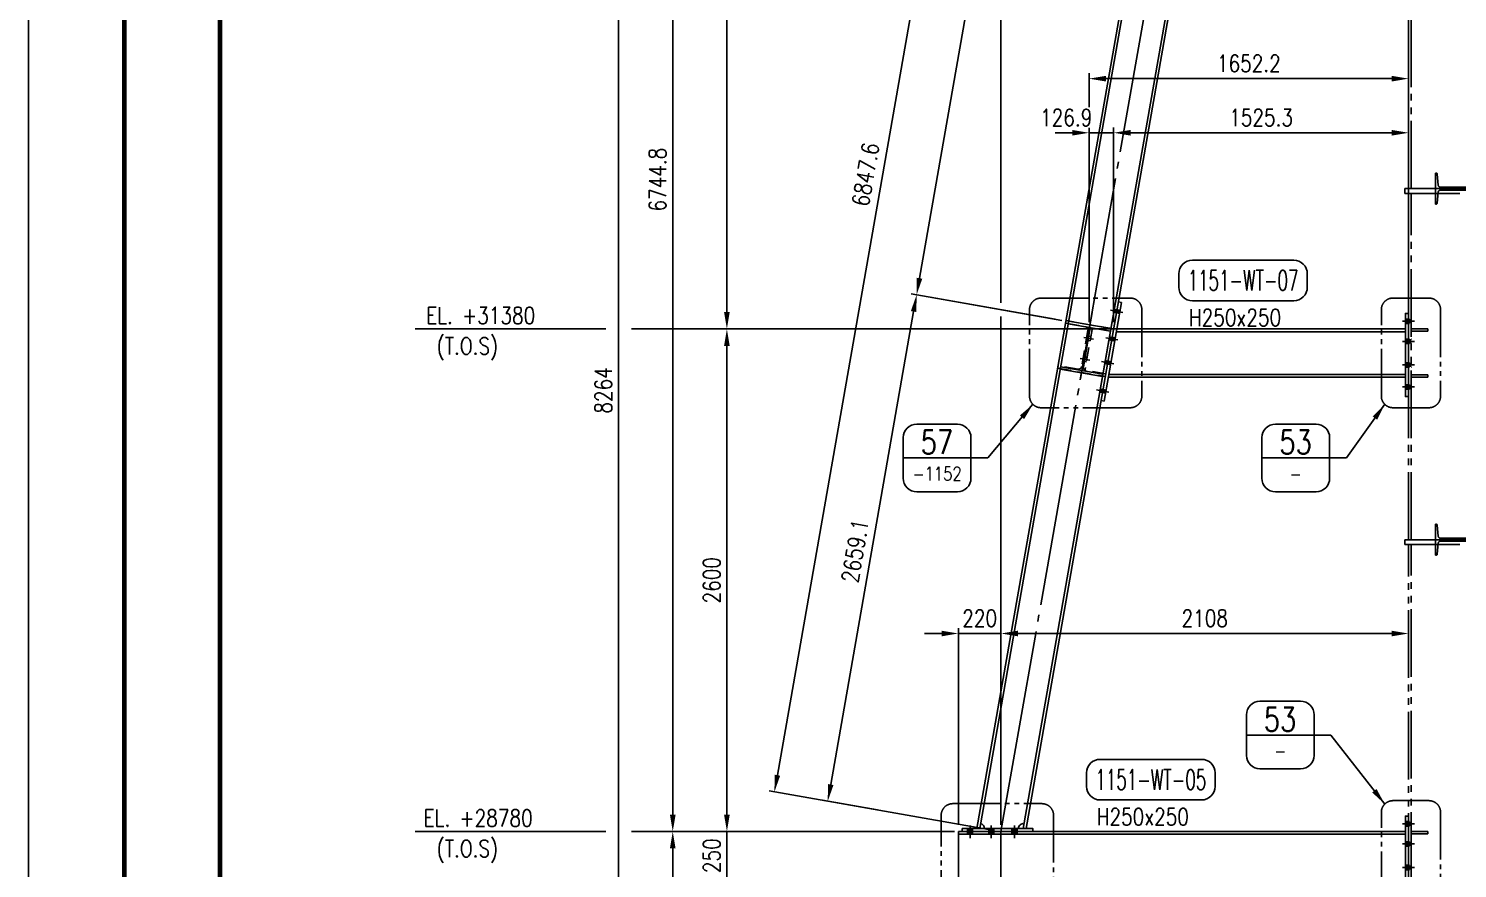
# Model space of a CAD drawing. Header units: millimetres. Extents: x 0 to 134087, y -49114 to 20834.
# Drawn here: x 31302 to 38692, y 10772 to 15117 of the extents above; entities that cross this region are included whole.
import ezdxf
from ezdxf.enums import TextEntityAlignment as Align

# ---------------------------------------------------------------- set-up
doc = ezdxf.new("R2010")
doc.units = ezdxf.units.MM
doc.header["$LTSCALE"] = 35
for name, pattern in [('JNK-CENTER', [34, 30, -1.5, 1, -1.5]), ('JNK-HIDDEN', [3, 2, -1]), ('JNK-PHANTOM', [15, 10, -1, 1, -1, 1, -1]), ('PH2', [15, 10, -1, 1, -1, 1, -1])]:
    doc.linetypes.add(name, pattern=pattern)
for name, color, linetype in [('CEN-R', 1, 'JNK-CENTER'), ('CON-G', 3, 'Continuous'), ('CON-W', 7, 'Continuous'), ('CON-Y', 2, 'Continuous'), ('det', 2, 'PH2'), ('Dim-W', 7, 'Continuous'), ('HID-Y', 2, 'JNK-HIDDEN'), ('PHA-M', 6, 'JNK-PHANTOM'), ('STL-OBJT', 7, 'Continuous')]:
    doc.layers.add(name, color=color, linetype=linetype)
doc.styles.add('SIMPLEX', font='simplex.shx', dxfattribs={"width": 0.8})
doc.dimstyles.new('DIM35', dxfattribs={"dimscale": 35, "dimtxt": 2.5, "dimasz": 2.5, "dimexe": 0.8, "dimexo": 1, "dimgap": 1, "dimtad": 1, "dimdec": 1, "dimdsep": 46, "dimtxsty": 'SIMPLEX', "dimcen": 0, "dimclrd": 7, "dimclre": 7, "dimclrt": 2, "dimadec": 1, "dimazin": 2, "dimtfac": 1, "dimtdec": 1, "dimtix": 1, "dimtmove": 2, "dimatfit": 2, "dimfxl": 1, "dimtfill": 1, "dimarcsym": 1})

# ---------------------------------------------------------------- blocks, each defined once
blk = doc.blocks.new('*D374')
at = {"layer": 'DEFPOINTS', "color": 0, "transparency": 16777216}
for p in [(34633.5, 10963.1), (36125.9, 10963.1), (35380.9, 9113.1)]:
    blk.add_point(p, dxfattribs=at)
at = {"layer": 'Dim-W', "color": 7, "linetype": 'ByBlock', "lineweight": -2, "transparency": 16777216}
for p, q in [((36090.9, 10963.1), (34605.5, 10963.1)), ((34633.5, 9200.6), (34633.5, 10875.6)), ((35345.9, 9113.1), (34605.5, 9113.1))]:
    blk.add_line(p, q, dxfattribs=at)
at = {"layer": 'Dim-W', "color": 7, "transparency": 16777216}
for points in [[(34618.9, 10875.6), (34648.1, 10875.6), (34633.5, 10963.1)], [(34618.9, 9200.6), (34648.1, 9200.6), (34633.5, 9113.1)]]:
    blk.add_solid(points, dxfattribs=at)
at = {"layer": 'Dim-W', "color": 2, "transparency": 16777216, "insert": (34554.8, 10038.1), "char_height": 87.5, "attachment_point": 5, "rotation": 90, "style": 'SIMPLEX', "bg_fill": 3, "box_fill_scale": 1.1, "bg_fill_color": 256, "bg_fill_true_color": 13158600, "bg_fill_transparency": 0}
blk.add_mtext('1850', dxfattribs=at)
blk = doc.blocks.new('*D375')
at = {"layer": 'DEFPOINTS', "color": 0, "transparency": 16777216}
for p in [(34913.5, 13563.1), (36950.1, 13563.1), (36125.9, 10963.1)]:
    blk.add_point(p, dxfattribs=at)
at = {"layer": 'Dim-W', "color": 7, "linetype": 'ByBlock', "lineweight": -2, "transparency": 16777216}
for p, q in [((36915.1, 13563.1), (34885.5, 13563.1)), ((34913.5, 11050.6), (34913.5, 13475.6)), ((36090.9, 10963.1), (34885.5, 10963.1))]:
    blk.add_line(p, q, dxfattribs=at)
at = {"layer": 'Dim-W', "color": 7, "transparency": 16777216}
for points in [[(34898.9, 13475.6), (34928.1, 13475.6), (34913.5, 13563.1)], [(34898.9, 11050.6), (34928.1, 11050.6), (34913.5, 10963.1)]]:
    blk.add_solid(points, dxfattribs=at)
at = {"layer": 'Dim-W', "color": 2, "transparency": 16777216, "insert": (34834.8, 12263.1), "char_height": 87.5, "attachment_point": 5, "rotation": 90, "style": 'SIMPLEX', "bg_fill": 3, "box_fill_scale": 1.1, "bg_fill_color": 256, "bg_fill_true_color": 13158600, "bg_fill_transparency": 0}
blk.add_mtext('2600', dxfattribs=at)
blk = doc.blocks.new('*D505')
at = {"layer": 'DEFPOINTS', "color": 0, "transparency": 16777216}
for p in [(34913.5, 17377.1), (37540.5, 17377.1), (36950.1, 13563.1)]:
    blk.add_point(p, dxfattribs=at)
at = {"layer": 'Dim-W', "color": 7, "linetype": 'ByBlock', "lineweight": -2, "transparency": 16777216}
for p, q in [((36187.5, 17377.1), (34885.5, 17377.1)), ((37505.5, 17377.1), (36578.4, 17377.1)), ((34913.5, 13650.6), (34913.5, 17289.6)), ((36915.1, 13563.1), (34885.5, 13563.1))]:
    blk.add_line(p, q, dxfattribs=at)
at = {"layer": 'Dim-W', "color": 7, "transparency": 16777216}
for points in [[(34898.9, 17289.6), (34928.1, 17289.6), (34913.5, 17377.1)], [(34898.9, 13650.6), (34928.1, 13650.6), (34913.5, 13563.1)]]:
    blk.add_solid(points, dxfattribs=at)
at = {"layer": 'Dim-W', "color": 2, "transparency": 16777216, "insert": (34834.8, 15470.1), "char_height": 87.5, "attachment_point": 5, "rotation": 90, "style": 'SIMPLEX', "bg_fill": 3, "box_fill_scale": 1.1, "bg_fill_color": 256, "bg_fill_true_color": 13158600, "bg_fill_transparency": 0}
blk.add_mtext('3814', dxfattribs=at)
blk = doc.blocks.new('det-tag')
at = {"layer": 'CON-Y'}
blk.add_line((5, 0), (-5, 0), dxfattribs=at)
blk.add_lwpolyline([(-3, -5), (3, -5, 0.414214), (5, -3), (5, 3, 0.414214), (3, 5), (-3, 5, 0.414214), (-5, 3), (-5, -3, 0.414214)], format="xyb", close=True, dxfattribs=at)
at = {"layer": 'CON-G', "style": 'SIMPLEX', "width": 0.8}
blk.add_attdef('TAG', text='', height=3.5, dxfattribs=at).set_placement((0.02, 0.58), align=Align.CENTER)
at = {"layer": 'CON-Y', "style": 'SIMPLEX', "width": 0.8}
blk.add_attdef('-8888', text='', height=2, dxfattribs=at).set_placement((0, -3.34), align=Align.CENTER)
blk = doc.blocks.new('*D506')
at = {"color": 7, "linetype": 'ByBlock', "lineweight": -2, "transparency": 16777216}
for p, q in [((36330.9, 17975.2), (36330.9, 19182.3)), ((36418.4, 19154.3), (37425.8, 19154.3)), ((37513.3, 19189.3), (37513.3, 19182.3)), ((36330.9, 17650.9), (36330.9, 17768.8)), ((36330.9, 16264.2), (36330.9, 17497.7)), ((36330.9, 13697.8), (36330.9, 16194.2)), ((36330.9, 11722), (36330.9, 13627.8)), ((36330.9, 11641), (36330.9, 11652)), ((36330.9, 10998.1), (36330.9, 11571))]:
    blk.add_line(p, q, dxfattribs=at)
at = {"color": 7, "transparency": 16777216}
for points in [[(36418.4, 19168.9), (36418.4, 19139.7), (36330.9, 19154.3)], [(37425.8, 19168.9), (37425.8, 19139.7), (37513.3, 19154.3)]]:
    blk.add_solid(points, dxfattribs=at)
at = {"layer": 'DEFPOINTS', "color": 0, "transparency": 16777216}
for p in [(37513.3, 19154.3), (37513.3, 19154.3), (36330.9, 10963.1)]:
    blk.add_point(p, dxfattribs=at)
at = {"color": 2, "transparency": 16777216, "insert": (36922.1, 19233.1), "char_height": 87.5, "attachment_point": 5, "style": 'SIMPLEX', "bg_fill": 3, "box_fill_scale": 1.1, "bg_fill_color": 256, "bg_fill_true_color": 13158600, "bg_fill_transparency": 0}
blk.add_mtext('1182.4', dxfattribs=at)
blk = doc.blocks.new('*D507')
at = {"color": 7, "linetype": 'ByBlock', "lineweight": -2, "transparency": 16777216}
for p, q in [((36187.5, 17707.9), (34605.5, 17707.9)), ((37478.3, 17707.9), (36578.4, 17707.9)), ((34633.5, 11050.6), (34633.5, 17620.4)), ((36055.9, 10963.1), (34605.5, 10963.1))]:
    blk.add_line(p, q, dxfattribs=at)
at = {"color": 7, "transparency": 16777216}
for points in [[(34618.9, 17620.4), (34648.1, 17620.4), (34633.5, 17707.9)], [(34618.9, 11050.6), (34648.1, 11050.6), (34633.5, 10963.1)]]:
    blk.add_solid(points, dxfattribs=at)
at = {"layer": 'DEFPOINTS', "color": 0, "transparency": 16777216}
for p in [(34633.5, 17707.9), (37513.3, 17707.9), (36090.9, 10963.1)]:
    blk.add_point(p, dxfattribs=at)
at = {"color": 2, "transparency": 16777216, "insert": (34554.8, 14335.5), "char_height": 87.5, "attachment_point": 5, "rotation": 90, "style": 'SIMPLEX', "bg_fill": 3, "box_fill_scale": 1.1, "bg_fill_color": 256, "bg_fill_true_color": 13158600, "bg_fill_transparency": 0}
blk.add_mtext('6744.8', dxfattribs=at)
blk = doc.blocks.new('*D508')
at = {"color": 7, "linetype": 'ByBlock', "lineweight": -2, "transparency": 16777216}
for p, q in [((34574.2, 17377.1), (34325.5, 17377.1)), ((36187.5, 17377.1), (34692.8, 17377.1)), ((37435.5, 17377.1), (36578.4, 17377.1)), ((34353.5, 9200.6), (34353.5, 17289.6)), ((35295.9, 9113.1), (34325.5, 9113.1))]:
    blk.add_line(p, q, dxfattribs=at)
at = {"color": 7, "transparency": 16777216}
for points in [[(34338.9, 17289.6), (34368.1, 17289.6), (34353.5, 17377.1)], [(34338.9, 9200.6), (34368.1, 9200.6), (34353.5, 9113.1)]]:
    blk.add_solid(points, dxfattribs=at)
at = {"layer": 'DEFPOINTS', "color": 0, "transparency": 16777216}
for p in [(34353.5, 17377.1), (37470.5, 17377.1), (35330.9, 9113.1)]:
    blk.add_point(p, dxfattribs=at)
at = {"color": 2, "transparency": 16777216, "insert": (34274.8, 13245.1), "char_height": 87.5, "attachment_point": 5, "rotation": 90, "style": 'SIMPLEX', "bg_fill": 3, "box_fill_scale": 1.1, "bg_fill_color": 256, "bg_fill_true_color": 13158600, "bg_fill_transparency": 0}
blk.add_mtext('8264', dxfattribs=at)
blk = doc.blocks.new('*D383')
at = {"color": 7, "linetype": 'ByBlock', "lineweight": -2, "transparency": 16777216}
for p, q in [((36330.9, 11033.1), (36330.9, 12015.7)), ((36418.4, 11987.7), (38351.4, 11987.7)), ((38438.9, 12022.7), (38438.9, 12015.7))]:
    blk.add_line(p, q, dxfattribs=at)
at = {"color": 7, "transparency": 16777216}
for points in [[(36418.4, 12002.2), (36418.4, 11973.1), (36330.9, 11987.7)], [(38351.4, 12002.2), (38351.4, 11973.1), (38438.9, 11987.7)]]:
    blk.add_solid(points, dxfattribs=at)
at = {"layer": 'DEFPOINTS', "color": 0, "transparency": 16777216}
for p in [(38438.9, 11987.7), (38438.9, 11987.7), (36330.9, 10998.1)]:
    blk.add_point(p, dxfattribs=at)
at = {"color": 2, "transparency": 16777216, "insert": (37384.9, 12066.4), "char_height": 87.5, "attachment_point": 5, "style": 'SIMPLEX', "bg_fill": 3, "box_fill_scale": 1.1, "bg_fill_color": 256, "bg_fill_true_color": 13158600, "bg_fill_transparency": 0}
blk.add_mtext('2108', dxfattribs=at)
blk = doc.blocks.new('*D384')
at = {"color": 7, "linetype": 'ByBlock', "lineweight": -2, "transparency": 16777216}
for p, q in [((36023.4, 11987.7), (35935.9, 11987.7)), ((36110.9, 10998.1), (36110.9, 12015.7)), ((36110.9, 11987.7), (36330.9, 11987.7)), ((36330.9, 12022.7), (36330.9, 12015.7)), ((36418.4, 11987.7), (36505.9, 11987.7))]:
    blk.add_line(p, q, dxfattribs=at)
at = {"color": 7, "transparency": 16777216}
for points in [[(36023.4, 12002.2), (36023.4, 11973.1), (36110.9, 11987.7)], [(36418.4, 12002.2), (36418.4, 11973.1), (36330.9, 11987.7)]]:
    blk.add_solid(points, dxfattribs=at)
at = {"layer": 'DEFPOINTS', "color": 0, "transparency": 16777216}
blk.add_point((36110.9, 10963.1), dxfattribs=at)
at = {"color": 2, "transparency": 16777216, "insert": (36220.9, 12066.4), "char_height": 87.5, "attachment_point": 5, "style": 'SIMPLEX', "bg_fill": 3, "box_fill_scale": 1.1, "bg_fill_color": 256, "bg_fill_true_color": 13158600, "bg_fill_transparency": 0}
blk.add_mtext('220', dxfattribs=at)
at = {"layer": 'DEFPOINTS', "color": 0, "transparency": 16777216}
blk.add_point((36330.9, 11987.7), dxfattribs=at)
blk.add_point((36330.9, 11987.7), dxfattribs=at)
blk = doc.blocks.new('DUCT-TAG')
at = {"layer": 'CON-G'}
blk.add_lwpolyline([(-9.49, -1), (-9.49, 1, -0.414214), (-7.49, 3), (7.49, 3, -0.414214), (9.49, 1), (9.49, -1, -0.414214), (7.49, -3), (-7.49, -3, -0.414214)], format="xyb", close=True, dxfattribs=at)
at = {"layer": 'CON-G', "style": 'SIMPLEX', "width": 1.246304}
blk.add_attdef('NAME', text='', height=3, dxfattribs=at).set_placement((-8.19, -1.5), (8.19, -1.5), align=Align.FIT)
at = {"layer": 'CON-Y', "style": 'SIMPLEX'}
blk.add_attdef('ELEVATION', text='', height=2, dxfattribs=at).set_placement((0, -6.02), align=Align.CENTER)
blk = doc.blocks.new('*D402')
at = {"color": 7, "linetype": 'ByBlock', "lineweight": -2, "transparency": 16777216}
for p, q in [((34913.5, 11050.6), (34913.5, 11138.1)), ((36055.9, 10963.1), (34885.5, 10963.1)), ((34913.5, 10713.1), (34913.5, 10963.1)), ((36075.9, 10713.1), (34885.5, 10713.1)), ((34913.5, 10625.6), (34913.5, 10538.1))]:
    blk.add_line(p, q, dxfattribs=at)
at = {"color": 7, "transparency": 16777216}
for points in [[(34898.9, 11050.6), (34928.1, 11050.6), (34913.5, 10963.1)], [(34898.9, 10625.6), (34928.1, 10625.6), (34913.5, 10713.1)]]:
    blk.add_solid(points, dxfattribs=at)
at = {"layer": 'DEFPOINTS', "color": 0, "transparency": 16777216}
for p in [(36090.9, 10963.1), (36110.9, 10713.1)]:
    blk.add_point(p, dxfattribs=at)
at = {"color": 2, "transparency": 16777216, "insert": (34834.8, 10838.1), "char_height": 87.5, "attachment_point": 5, "rotation": 90, "style": 'SIMPLEX', "bg_fill": 3, "box_fill_scale": 1.1, "bg_fill_color": 256, "bg_fill_true_color": 13158600, "bg_fill_transparency": 0}
blk.add_mtext('250', dxfattribs=at)
at = {"layer": 'DEFPOINTS', "color": 0, "transparency": 16777216}
blk.add_point((34913.5, 10963.1), dxfattribs=at)
blk = doc.blocks.new('*D412')
at = {"color": 7, "linetype": 'ByBlock', "lineweight": -2, "transparency": 16777216}
for p, q in [((37478.9, 17713.9), (36314.3, 17918.1)), ((36326.8, 17827.1), (35174.5, 11254.7)), ((36296.4, 10969.2), (35131.9, 11173.4))]:
    blk.add_line(p, q, dxfattribs=at)
at = {"color": 7, "transparency": 16777216}
for points in [[(36312.4, 17829.6), (36341.1, 17824.6), (36341.9, 17913.3)], [(35160.2, 11257.2), (35188.9, 11252.2), (35159.4, 11168.5)]]:
    blk.add_solid(points, dxfattribs=at)
at = {"layer": 'DEFPOINTS', "color": 0, "transparency": 16777216}
for p in [(37513.3, 17707.9), (35159.4, 11168.5), (36330.9, 10963.1)]:
    blk.add_point(p, dxfattribs=at)
at = {"color": 2, "transparency": 16777216, "insert": (35631, 14362.2), "char_height": 87.5, "attachment_point": 5, "rotation": 80.05635, "style": 'SIMPLEX', "bg_fill": 3, "box_fill_scale": 1.1, "bg_fill_color": 256, "bg_fill_true_color": 13158600, "bg_fill_transparency": 0}
blk.add_mtext('6847.6', dxfattribs=at)
blk = doc.blocks.new('*D413')
at = {"color": 7, "linetype": 'ByBlock', "lineweight": -2, "transparency": 16777216}
for p, q in [((36646.3, 13607.5), (35866.8, 13744.2)), ((35879.3, 13653.2), (35450.3, 11206.4)), ((35692.1, 11075.1), (35407.6, 11125))]:
    blk.add_line(p, q, dxfattribs=at)
at = {"color": 7, "transparency": 16777216}
for points in [[(35864.9, 13655.7), (35893.7, 13650.6), (35894.4, 13739.3)], [(35436, 11208.9), (35464.7, 11203.8), (35435.2, 11120.2)]]:
    blk.add_solid(points, dxfattribs=at)
at = {"layer": 'DEFPOINTS', "color": 0, "transparency": 16777216}
for p in [(36680.7, 13601.5), (35435.2, 11120.2), (35726.6, 11069.1)]:
    blk.add_point(p, dxfattribs=at)
at = {"color": 2, "transparency": 16777216, "insert": (35576.1, 12414.7), "char_height": 87.5, "attachment_point": 5, "rotation": 80.05635, "style": 'SIMPLEX', "bg_fill": 3, "box_fill_scale": 1.1, "bg_fill_color": 256, "bg_fill_true_color": 13158600, "bg_fill_transparency": 0}
blk.add_mtext('2659.1', dxfattribs=at)
blk = doc.blocks.new('*D510')
at = {"color": 7, "linetype": 'ByBlock', "lineweight": -2, "transparency": 16777216}
for p, q in [((37478.9, 17713.9), (36590.1, 17869.8)), ((36602.6, 17778.7), (35909.5, 13825.5)), ((36611.8, 13613.6), (35866.8, 13744.2))]:
    blk.add_line(p, q, dxfattribs=at)
at = {"color": 7, "transparency": 16777216}
for points in [[(36588.2, 17781.3), (36616.9, 17776.2), (36617.7, 17864.9)], [(35895.1, 13828), (35923.9, 13823), (35894.4, 13739.3)]]:
    blk.add_solid(points, dxfattribs=at)
at = {"layer": 'DEFPOINTS', "color": 0, "transparency": 16777216}
for p in [(37513.3, 17707.9), (35894.4, 13739.3), (36646.3, 13607.5)]:
    blk.add_point(p, dxfattribs=at)
at = {"color": 2, "transparency": 16777216, "insert": (36139.5, 15623.1), "char_height": 87.5, "attachment_point": 5, "rotation": 80.05635, "style": 'SIMPLEX', "bg_fill": 3, "box_fill_scale": 1.1, "bg_fill_color": 256, "bg_fill_true_color": 13158600, "bg_fill_transparency": 0}
blk.add_mtext('4188.5', dxfattribs=at)
blk = doc.blocks.new('A$C21C61154')
at = {"layer": 'CEN-R'}
for p, q in [((19, -70), (-31, -70)), ((19, -180), (-31, -180))]:
    blk.add_line(p, q, dxfattribs=at)
at = {"layer": 'HID-Y'}
for p, q in [((-16, -12), (-16, -238)), ((4, -58.5), (-16, -58.5)), ((-4, -12), (-4, -238)), ((4, -81.5), (-16, -81.5)), ((4, -168.5), (-16, -168.5)), ((4, -191.5), (-16, -191.5))]:
    blk.add_line(p, q, dxfattribs=at)
blk = doc.blocks.new('A$C26C762BA')
at = {"layer": 'CEN-R'}
for p, q in [((-53, 140), (162, 140)), ((-53, -224), (162, -224)), ((-53, -651), (162, -651)), ((-53, -1050), (162, -1050))]:
    blk.add_line(p, q, dxfattribs=at)
at = {"layer": 'CON-G'}
blk.add_line((0, 0), (-815, 0), dxfattribs=at)
blk.add_lwpolyline([(56, 280), (0, 280), (0, -1225), (56, -1225)], close=True, dxfattribs=at)
at = {"layer": 'Dim-W', "const_width": 80.5}
for points in [[(0, 140), (108, 140)], [(0, -224), (108, -224)], [(0, -651), (108, -651)], [(0, -1050), (108, -1050)]]:
    blk.add_lwpolyline(points, dxfattribs=at)
at = {"layer": 'HID-Y'}
for p, q in [((0, 180), (108, 180)), ((0, 100), (108, 100)), ((0, -184), (108, -184)), ((0, -264), (108, -264)), ((0, -611), (108, -611)), ((0, -691), (108, -691)), ((0, -1010), (108, -1010)), ((0, -1090), (108, -1090))]:
    blk.add_line(p, q, dxfattribs=at)
blk = doc.blocks.new('A$C06B76479')
at = {"layer": 'CEN-R'}
for p, q in [((-560, 111), (-560, -118)), ((-175, 111), (-175, -118)), ((245, 111), (245, -118))]:
    blk.add_line(p, q, dxfattribs=at)
at = {"layer": 'CON-G'}
for p, q in [((1406, 0), (-770, 0)), ((-385, 56), (-433, 64)), ((454, 56), (406, 64))]:
    blk.add_line(p, q, dxfattribs=at)
blk.add_lwpolyline([(-700, 56), (576, 56), (576, 0), (-700, 0)], close=True, dxfattribs=at)
for centre, start, end in [((-385, 56), 0, 80.0564), ((404, 56), 80.0564, 180)]:
    blk.add_arc(centre, 87.5, start, end, dxfattribs=at)
at = {"layer": 'CON-W', "const_width": 94.5}
for points in [[(-560, 56), (-560, -52)], [(-175, 56), (-175, -52)], [(245, 56), (245, -52)]]:
    blk.add_lwpolyline(points, dxfattribs=at)
at = {"layer": 'HID-Y', "ltscale": 2}
for p, q in [((-607, 56), (-607, -52)), ((-513, 56), (-513, -52)), ((-222, 56), (-222, -52)), ((-128, 56), (-128, -52)), ((198, 56), (198, -52)), ((292, 56), (292, -52))]:
    blk.add_line(p, q, dxfattribs=at)
blk = doc.blocks.new('A$C291C6072')
for q in [(-48, 8), (52, 0)]:
    blk.add_line((0, 0), q)
at = {"layer": 'CEN-R'}
for p, q in [((-55, 338), (165, 300)), ((-142, -160), (78, -198)), ((-218, -590), (2, -629)), ((-308, -1105), (-88, -1144))]:
    blk.add_line(p, q, dxfattribs=at)
at = {"layer": 'CON-G'}
for p, q in [((-172, -1307), (141, 481)), ((10, 340), (-123, -418)), ((86, 491), (141, 481)), ((-227, -1297), (-172, -1307))]:
    blk.add_line(p, q, dxfattribs=at)
at = {"layer": 'Dim-W', "const_width": 80.5}
for points in [[(111, 309), (8, 327)], [(24, -189), (-80, -170)], [(-52, -620), (-155, -601)], [(-142, -1134), (-245, -1116)]]:
    blk.add_lwpolyline(points, dxfattribs=at)
blk = doc.blocks.new('*D473')
at = {"color": 7, "linetype": 'ByBlock', "lineweight": -2, "transparency": 16777216}
for p, q in [((36786.7, 13598.1), (36786.7, 14886)), ((38351.4, 14858), (36874.2, 14858)), ((38438.9, 13633.1), (38438.9, 14886))]:
    blk.add_line(p, q, dxfattribs=at)
at = {"color": 7, "transparency": 16777216}
for points in [[(36874.2, 14872.6), (36874.2, 14843.4), (36786.7, 14858)], [(38351.4, 14872.6), (38351.4, 14843.4), (38438.9, 14858)]]:
    blk.add_solid(points, dxfattribs=at)
at = {"layer": 'DEFPOINTS', "color": 0, "transparency": 16777216}
for p in [(36786.7, 14858), (38438.9, 13598.1), (36786.7, 13563.1)]:
    blk.add_point(p, dxfattribs=at)
at = {"color": 2, "transparency": 16777216, "insert": (37612.8, 14936.7), "char_height": 87.5, "attachment_point": 5, "style": 'SIMPLEX', "bg_fill": 3, "box_fill_scale": 1.1, "bg_fill_color": 256, "bg_fill_true_color": 13158600, "bg_fill_transparency": 0}
blk.add_mtext('1652.2', dxfattribs=at)
blk = doc.blocks.new('*D474')
at = {"color": 7, "linetype": 'ByBlock', "lineweight": -2, "transparency": 16777216}
for p, q in [((36699.2, 14578), (36611.7, 14578)), ((36786.7, 13598.1), (36786.7, 14606)), ((36913.6, 13598.1), (36913.6, 14606)), ((37001.1, 14578), (37088.6, 14578))]:
    blk.add_line(p, q, dxfattribs=at)
at = {"color": 7, "transparency": 16777216}
blk.add_solid([(37001.1, 14592.6), (37001.1, 14563.4), (36913.6, 14578)], dxfattribs=at)
at = {"layer": 'DEFPOINTS', "color": 0, "transparency": 16777216}
for p in [(36913.6, 14578), (36786.7, 13563.1), (36913.6, 13563.1)]:
    blk.add_point(p, dxfattribs=at)
at = {"color": 2, "transparency": 16777216, "insert": (36668.2, 14656.7), "char_height": 87.5, "attachment_point": 5, "style": 'SIMPLEX', "bg_fill": 3, "box_fill_scale": 1.1, "bg_fill_color": 256, "bg_fill_true_color": 13158600, "bg_fill_transparency": 0}
blk.add_mtext('126.9', dxfattribs=at)
at = {"color": 7, "linetype": 'ByBlock', "lineweight": -2, "transparency": 16777216}
blk.add_line((36786.7, 14578), (36913.6, 14578), dxfattribs=at)
at = {"color": 7, "transparency": 16777216}
blk.add_solid([(36699.2, 14592.6), (36699.2, 14563.4), (36786.7, 14578)], dxfattribs=at)
blk = doc.blocks.new('*D475')
at = {"color": 7, "linetype": 'ByBlock', "lineweight": -2, "transparency": 16777216}
for p, q in [((36913.6, 13598.1), (36913.6, 14606)), ((37001.1, 14578), (38351.4, 14578)), ((38438.9, 14613), (38438.9, 14606))]:
    blk.add_line(p, q, dxfattribs=at)
at = {"color": 7, "transparency": 16777216}
for points in [[(37001.1, 14592.6), (37001.1, 14563.4), (36913.6, 14578)], [(38351.4, 14592.6), (38351.4, 14563.4), (38438.9, 14578)]]:
    blk.add_solid(points, dxfattribs=at)
at = {"layer": 'DEFPOINTS', "color": 0, "transparency": 16777216}
for p in [(38438.9, 14578), (38438.9, 14578), (36913.6, 13563.1)]:
    blk.add_point(p, dxfattribs=at)
at = {"color": 2, "transparency": 16777216, "insert": (37676.3, 14656.7), "char_height": 87.5, "attachment_point": 5, "style": 'SIMPLEX', "bg_fill": 3, "box_fill_scale": 1.1, "bg_fill_color": 256, "bg_fill_true_color": 13158600, "bg_fill_transparency": 0}
blk.add_mtext('1525.3', dxfattribs=at)
blk = doc.blocks.new('A$C7CD83CD9')
at = {"layer": 'PHA-M'}
for p, q in [((-1143, 5176), (-1143, 8244)), ((-1129, 5176), (-1129, 8244)), ((-1003, 5176), (-1003, 5256)), ((-1003, 5256), (-1000.7, 5256)), ((-994.7, 5250.5), (-989.8, 5194.5)), ((-1163, 5151), (-1163, 5176)), ((-1163, 5176), (-803, 5176)), ((-803, 5176), (-1003, 5176)), ((-803, 5176), (-1003, 5176)), ((-1003, 5176), (-1003, 5096)), ((-977.8, 5183.5), (-828.2, 5183.5)), ((-878, 5151), (-1163, 5151)), ((-1143, 3360), (-1143, 5151)), ((-1129, 3360), (-1129, 5151)), ((-994.7, 5101.5), (-989.8, 5157.5)), ((-977.8, 5168.5), (-828.2, 5168.5)), ((-1003, 5096), (-1000.7, 5096)), ((-1003, 3360), (-1003, 3440)), ((-1003, 3440), (-1000.7, 3440)), ((-994.7, 3434.5), (-989.8, 3378.5)), ((-1163, 3360), (-803, 3360)), ((-1163, 3335), (-1163, 3360)), ((-878, 3335), (-1163, 3335)), ((-1143, 20), (-1143, 3335)), ((-1129, 25), (-1129, 3335)), ((-803, 3360), (-1003, 3360)), ((-1003, 3360), (-1003, 3280)), ((-803, 3360), (-1003, 3360)), ((-994.7, 3285.5), (-989.8, 3341.5)), ((-977.8, 3367.5), (-828.2, 3367.5)), ((-977.8, 3352.5), (-828.2, 3352.5)), ((-1003, 3280), (-1000.7, 3280))]:
    blk.add_line(p, q, dxfattribs=at)
for centre, radius, start, end in [((-1000.7, 5250), 6, 5, 90), ((-977.8, 5195.5), 12, 185, 270), ((-1000.7, 5102), 6, 270, 355), ((-977.8, 5156.5), 12, 90, 175), ((-1000.7, 3434), 6, 5, 90), ((-977.8, 3379.5), 12, 185, 270), ((-977.8, 3340.5), 12, 90, 175), ((-1000.7, 3286), 6, 270, 355)]:
    blk.add_arc(centre, radius, start, end, dxfattribs=at)

msp = doc.modelspace()

# ---------------------------------------------------------------- linework, layer by layer
at = {"color": 7}
msp.add_line((31301.8841, 0), (31301.8841, 20819.8781), dxfattribs=at)
at = {"color": 7, "const_width": 24.7561}
for points in [[(31797.006, 20200.9756), (31797.006, 618.9025)], [(32292.128, 618.9025), (32292.128, 20213.3537)]]:
    msp.add_lwpolyline(points, dxfattribs=at)
at = {"layer": 'det', "ltscale": 0.7}
for points in [[(38298.2189, 13215.7428), (38298.2189, 13663.0311, -0.414213562), (38358.2189, 13723.0311), (38544.3164, 13723.0311, -0.414213562), (38604.3164, 13663.0311), (38604.3164, 13215.7428, -0.414213562), (38544.3164, 13155.7428), (38358.2189, 13155.7428, -0.414213562)], [(38298.2189, 10615.7428), (38298.2189, 11063.0311, -0.414213562), (38358.2189, 11123.0311), (38544.3164, 11123.0311, -0.414213562), (38604.3164, 11063.0311), (38604.3164, 10615.7428, -0.414213562), (38544.3164, 10555.7428), (38358.2189, 10555.7428, -0.414213562)]]:
    msp.add_lwpolyline(points, format="xyb", close=True, dxfattribs=at)
at = {"layer": 'Dim-W'}
for p, q in [((33300.4824, 13563.1473), (34286.6431, 13563.1473)), ((33300.4824, 10963.1473), (34286.6431, 10963.1473))]:
    msp.add_line(p, q, dxfattribs=at)
at = {"layer": 'PHA-M'}
for p, q in [((38538.903, 13551.1473), (38538.903, 13563.1473)), ((38452.903, 13325.1473), (38538.903, 13325.1473)), ((38452.903, 13313.1473), (38538.903, 13313.1473)), ((38538.903, 13313.1473), (38538.903, 13325.1473)), ((38452.903, 10963.1473), (38538.903, 10963.1473)), ((38452.903, 10951.1473), (38538.903, 10951.1473)), ((38538.903, 10951.1473), (38538.903, 10963.1473))]:
    msp.add_line(p, q, dxfattribs=at)
at = {"layer": 'STL-OBJT'}
for p, q in [((38030.7559, 12896.0258), (38118.2559, 12896.0258)), ((37950.2638, 11462.3397), (38037.7638, 11462.3397))]:
    msp.add_line(p, q, dxfattribs=at)

# ---------------------------------------------------------------- block references
at = {"xscale": 0.2857142857142857, "yscale": 0.2857142857142857, "zscale": 0.2857142857142857}
msp.add_blockref('A$C26C762BA', (38422.903, 13563.1473), dxfattribs=at)
at = {"layer": 'STL-OBJT'}
ref = msp.add_blockref('det-tag', (37855.7559, 12896.0258), dxfattribs=dict(at, xscale=-35, yscale=35, zscale=35))
ref.add_attrib('TAG', '53', dxfattribs={"layer": 'CON-G', "height": 122.5, "style": 'SIMPLEX', "width": 0.8}).set_placement((37854.9392, 12916.3258), align=Align.CENTER)
ref.add_attrib('-8888', '-', dxfattribs={"layer": 'CON-Y', "height": 70, "style": 'SIMPLEX', "width": 0.8}).set_placement((37855.7559, 12779.1258), align=Align.CENTER)
ref = msp.add_blockref('det-tag', (37775.2638, 11462.3397), dxfattribs=dict(at, xscale=-35, yscale=35, zscale=35))
ref.add_attrib('TAG', '53', dxfattribs={"layer": 'CON-G', "height": 122.5, "style": 'SIMPLEX', "width": 0.8}).set_placement((37774.4471, 11482.6397), align=Align.CENTER)
ref.add_attrib('-8888', '-', dxfattribs={"layer": 'CON-Y', "height": 70, "style": 'SIMPLEX', "width": 0.8}).set_placement((37775.2638, 11345.4397), align=Align.CENTER)

# ---------------------------------------------------------------- texts
at = {"layer": 'CON-Y', "style": 'SIMPLEX', "width": 0.8}
for s, p in [('EL. +31380', (33358.2144, 13589.2592)), ('(T.O.S)', (33412.601, 13431.2638)), ('EL. +28780', (33344.8811, 10989.2592)), ('(T.O.S)', (33412.601, 10831.2638))]:
    msp.add_text(s, height=87.5, dxfattribs=at).set_placement(p)

# ---------------------------------------------------------------- dimensions: what is measured, and where the dimension line sits
at = {"layer": 'Dim-W'}
dim = msp.add_linear_dim(base=(34633.513, 10963.1473), p1=(35380.903, 9113.1473), p2=(36125.903, 10963.1473), angle=90, dimstyle='DIM35', dxfattribs=at)
dim.commit()
dim.dimension.update_dxf_attribs({"geometry": '*D374', "text_midpoint": (34554.763, 10038.1473)})

# ---------------------------------------------------------------- leaders
at = {"layer": 'CON-W'}
for points in [[(38315.7925, 13173.3164), (38118.2559, 12896.0258)], [(38315.7925, 11105.4575), (38037.7638, 11462.3397)]]:
    msp.add_leader(points, dimstyle='DIM35', override={"dimgap": 1, "dimtad": 0}, dxfattribs=at)

# ---------------------------------------------------------------- next in the draw order: linework, layer by layer
at = {"layer": 'Dim-W'}
msp.add_line((34420.3829, 10963.1473), (34707.6139, 10963.1473), dxfattribs=at)

# ---------------------------------------------------------------- next in the draw order: dimensions: what is measured, and where the dimension line sits
dim = msp.add_linear_dim(base=(34913.513, 13563.1473), p1=(36125.903, 10963.1473), p2=(36950.084, 13563.1473), angle=90, dimstyle='DIM35', dxfattribs=at)
dim.commit()
dim.dimension.update_dxf_attribs({"geometry": '*D375', "text_midpoint": (34834.763, 12263.1473)})

# ---------------------------------------------------------------- next in the draw order: linework, layer by layer
at = {"layer": 'CEN-R'}
msp.add_line((36330.903, 9113.1473), (36330.903, 10963.1473), dxfattribs=at)
at = {"layer": 'CON-G'}
for p, q in [((38422.903, 13313.1473), (36888.0696, 13313.1473)), ((38422.903, 13327.1473), (36890.524, 13327.1473)), ((38422.903, 10963.1473), (36110.903, 10963.1473)), ((36110.903, 10713.1473), (36110.903, 10963.1473)), ((38422.903, 10949.1473), (36110.903, 10949.1473))]:
    msp.add_line(p, q, dxfattribs=at)
at = {"layer": 'det', "ltscale": 0.7}
msp.add_lwpolyline([(36021.7934, 10518.6892), (36021.7934, 11047.5366, -0.414213562), (36081.7934, 11107.5366), (36542.7663, 11107.5366, -0.414213562), (36602.7663, 11047.5366), (36602.7663, 10518.6892, -0.414213562), (36542.7663, 10458.6892), (36081.7934, 10458.6892, -0.414213562)], format="xyb", close=True, dxfattribs=at)

# ---------------------------------------------------------------- next in the draw order: dimensions: what is measured, and where the dimension line sits
at = {"layer": 'Dim-W'}
dim = msp.add_linear_dim(base=(34913.513, 17377.1473), p1=(36950.084, 13563.1473), p2=(37540.4746, 17377.1473), angle=90, dimstyle='DIM35', dxfattribs=at)
dim.commit()
dim.dimension.update_dxf_attribs({"geometry": '*D505', "text_midpoint": (34834.763, 15470.1473)})

# ---------------------------------------------------------------- next in the draw order: linework, layer by layer
at = {"layer": 'CEN-R'}
msp.add_line((36330.903, 10963.1473), (37513.3473, 17707.9059), dxfattribs=at)
at = {"layer": 'CON-G'}
for p, q in [((36206.8017, 10979.1473), (37426.0019, 17933.5648)), ((36221.0152, 10979.1473), (37439.7916, 17931.1473)), ((36446.4009, 10979.1473), (37586.903, 17484.6645)), ((36460.6144, 10979.1473), (37586.903, 17403.5895)), ((38422.903, 13549.1473), (36929.4435, 13549.1473)), ((38422.903, 13563.1473), (36931.8979, 13563.1473))]:
    msp.add_line(p, q, dxfattribs=at)
at = {"layer": 'det', "ltscale": 0.7}
msp.add_lwpolyline([(36478.5028, 13215.7428), (36478.5028, 13663.0311, -0.414213562), (36538.5028, 13723.0311), (36999.4757, 13723.0311, -0.414213562), (37059.4757, 13663.0311), (37059.4757, 13215.7428, -0.414213562), (36999.4757, 13155.7428), (36538.5028, 13155.7428, -0.414213562)], format="xyb", close=True, dxfattribs=at)
at = {"layer": 'Dim-W'}
msp.add_line((34420.3829, 13563.1473), (34987.6139, 13563.1473), dxfattribs=at)

# ---------------------------------------------------------------- next in the draw order: texts
at = {"layer": 'CON-Y', "style": 'SIMPLEX', "width": 0.8}
msp.add_text('H250x250', height=87.5, dxfattribs=at).set_placement((37302.9953, 13578.3296))

# ---------------------------------------------------------------- next in the draw order: dimensions: what is measured, and where the dimension line sits
dim = msp.add_linear_dim(base=(37513.3473, 19154.3212), p1=(36330.903, 10963.1473), p2=(37513.3473, 19154.3212), dimstyle='DIM35')
dim.commit()
dim.dimension.update_dxf_attribs({"geometry": '*D506', "text_midpoint": (36922.1252, 19233.0712)})

# ---------------------------------------------------------------- next in the draw order: dimensions: what is measured, and where the dimension line sits
dim = msp.add_linear_dim(base=(34633.513, 17707.9059), p1=(36090.903, 10963.1473), p2=(37513.3473, 17707.9059), angle=90, dimstyle='DIM35')
dim.commit()
dim.dimension.update_dxf_attribs({"geometry": '*D507', "text_midpoint": (34554.763, 14335.5266)})

# ---------------------------------------------------------------- next in the draw order: dimensions: what is measured, and where the dimension line sits
dim = msp.add_linear_dim(base=(34353.513, 17377.1473), p1=(35330.903, 9113.1473), p2=(37470.4746, 17377.1473), angle=90, dimstyle='DIM35')
dim.commit()
dim.dimension.update_dxf_attribs({"geometry": '*D508', "text_midpoint": (34274.763, 13245.1473)})

# ---------------------------------------------------------------- next in the draw order: linework, layer by layer
at = {"layer": 'STL-OBJT'}
msp.add_line((36175.6741, 12896.0258), (36263.1741, 12896.0258), dxfattribs=at)

# ---------------------------------------------------------------- next in the draw order: block references
at = {"layer": 'CON-W'}
ref = msp.add_blockref('DUCT-TAG', (37582.9329, 13814.0425), dxfattribs=dict(at, xscale=-35, yscale=35, zscale=35))
ref.add_attrib('NAME', '1151-WT-07', dxfattribs={"layer": 'CON-G', "height": 105, "style": 'SIMPLEX', "width": 0.585}).set_placement((37296.2829, 13761.5425), (37869.5829, 13761.5425), align=Align.FIT)
at = {"layer": 'STL-OBJT'}
ref = msp.add_blockref('det-tag', (36000.6741, 12896.0258), dxfattribs=dict(at, xscale=-35, yscale=35, zscale=35))
ref.add_attrib('TAG', '57', dxfattribs={"layer": 'CON-G', "height": 122.5, "style": 'SIMPLEX', "width": 0.8}).set_placement((35999.8575, 12916.3258), align=Align.CENTER)
ref.add_attrib('-8888', '-1152', dxfattribs={"layer": 'CON-Y', "height": 70, "style": 'SIMPLEX', "width": 0.8}).set_placement((36000.6741, 12779.1258), align=Align.CENTER)

# ---------------------------------------------------------------- next in the draw order: dimensions: what is measured, and where the dimension line sits
dim = msp.add_linear_dim(base=(38438.903, 11987.6533), p1=(36330.903, 10998.1473), p2=(38438.903, 11987.6533), dimstyle='DIM35')
dim.commit()
dim.dimension.update_dxf_attribs({"geometry": '*D383', "text_midpoint": (37384.903, 12066.4033)})

# ---------------------------------------------------------------- next in the draw order: leaders
at = {"layer": 'CON-W'}
msp.add_leader([(36496.0764, 13173.3164), (36263.1741, 12896.0258)], dimstyle='DIM35', override={"dimgap": 1, "dimtad": 0}, dxfattribs=at)

# ---------------------------------------------------------------- next in the draw order: block references
at = {"xscale": 0.2857142857142857, "yscale": 0.2857142857142857, "zscale": 0.2857142857142857}
msp.add_blockref('A$C26C762BA', (38422.903, 10963.1473), dxfattribs=at)
at = {"layer": 'CON-W'}
ref = msp.add_blockref('DUCT-TAG', (37105.9937, 11231.8034), dxfattribs=dict(at, xscale=-35, yscale=35, zscale=35))
ref.add_attrib('NAME', '1151-WT-05', dxfattribs={"layer": 'CON-G', "height": 105, "style": 'SIMPLEX', "width": 0.585}).set_placement((36819.3437, 11179.3034), (37392.6437, 11179.3034), align=Align.FIT)

# ---------------------------------------------------------------- next in the draw order: texts
at = {"layer": 'CON-Y', "style": 'SIMPLEX', "width": 0.8}
msp.add_text('H250x250', height=87.5, dxfattribs=at).set_placement((36826.0561, 10996.0905))

# ---------------------------------------------------------------- next in the draw order: dimensions: what is measured, and where the dimension line sits
dim = msp.add_linear_dim(base=(36330.903, 11987.6533), p1=(36110.903, 10963.1473), p2=(36330.903, 11987.6533), dimstyle='DIM35')
dim.commit()
dim.dimension.update_dxf_attribs({"geometry": '*D384', "text_midpoint": (36220.903, 12066.4033)})

# ---------------------------------------------------------------- next in the draw order: dimensions: what is measured, and where the dimension line sits
dim = msp.add_linear_dim(base=(34913.513, 10963.1473), p1=(36110.903, 10713.1473), p2=(36090.903, 10963.1473), angle=90, dimstyle='DIM35')
dim.commit()
dim.dimension.update_dxf_attribs({"geometry": '*D402', "text_midpoint": (34834.763, 10838.1473)})

# ---------------------------------------------------------------- next in the draw order: dimensions: what is measured, and where the dimension line sits
dim = msp.add_linear_dim(base=(35159.4348, 11168.521), p1=(37513.3473, 17707.9059), p2=(36330.903, 10963.1473), angle=80.05635145, dimstyle='DIM35')
dim.commit()
dim.dimension.update_dxf_attribs({"geometry": '*D412', "text_midpoint": (35631.0152, 14362.2153), "dimtype": 160})

# ---------------------------------------------------------------- next in the draw order: linework, layer by layer
msp.add_line((36913.6234, 13563.1473), (36928.6148, 13563.1473))
at = {"layer": 'CON-G'}
msp.add_line((36840.475, 13226.9779), (36878.4645, 13443.6731), dxfattribs=at)

# ---------------------------------------------------------------- next in the draw order: block references
at = {"xscale": 0.2857142857142857, "yscale": 0.2857142857142857, "zscale": 0.2857142857142857}
msp.add_blockref('A$C06B76479', (36330.903, 10963.1473), dxfattribs=at)

# ---------------------------------------------------------------- next in the draw order: dimensions: what is measured, and where the dimension line sits
dim = msp.add_linear_dim(base=(35435.2287, 11120.1707), p1=(36680.7447, 13601.4822), p2=(35726.581, 11069.0929), angle=80.05635145, dimstyle='DIM35')
dim.commit()
dim.dimension.update_dxf_attribs({"geometry": '*D413', "text_midpoint": (35576.074, 12414.6579), "dimtype": 160})

# ---------------------------------------------------------------- next in the draw order: linework, layer by layer
at = {"layer": 'CON-G'}
for p, q in [((36856.2399, 13316.9026), (36637.5748, 13355.2374)), ((36858.3121, 13328.7223), (36639.647, 13367.0571))]:
    msp.add_line(p, q, dxfattribs=at)

# ---------------------------------------------------------------- next in the draw order: dimensions: what is measured, and where the dimension line sits
dim = msp.add_linear_dim(base=(35894.403, 13739.3381), p1=(37513.3473, 17707.9059), p2=(36646.2705, 13607.526), angle=80.05635145, dimstyle='DIM35')
dim.commit()
dim.dimension.update_dxf_attribs({"geometry": '*D510', "text_midpoint": (36139.4516, 15623.1088), "dimtype": 160})

# ---------------------------------------------------------------- next in the draw order: linework, layer by layer
at = {"layer": 'CEN-R'}
msp.add_line((36740.5951, 13300.0643, 0), (36801.766, 13648.9881, 0), dxfattribs=at)
at = {"layer": 'CON-G'}
for p, q in [((36899.8337, 13565.5648), (36681.1685, 13603.8997)), ((36916.4539, 13660.3682), (36878.4645, 13443.6731)), ((36897.3377, 13551.3276), (36678.6726, 13589.6624))]:
    msp.add_line(p, q, dxfattribs=at)
at = {"layer": 'HID-Y'}
msp.add_lwpolyline([(36870.4536, 13316.9025), (36872.8711, 13330.6922), (36769.9408, 13348.7373, -0.414213562), (36756.944, 13367.2598), (36789.7531, 13554.4058, -0.414213562), (36808.2757, 13567.4026), (36911.206, 13549.3576), (36913.6235, 13563.1473), (36667.3787, 13606.3172), (36664.9612, 13592.5275), (36767.8915, 13574.4825, -0.414213562), (36780.8883, 13555.9599), (36748.0792, 13368.8139, -0.414213562), (36729.5566, 13355.8171), (36626.6263, 13373.8622), (36624.2088, 13360.0725)], format="xyb", close=True, dxfattribs=at)

# ---------------------------------------------------------------- next in the draw order: block references
at = {"xscale": 0.2857142857142857, "yscale": 0.2857142857142857, "zscale": 0.2857142857142857}
msp.add_blockref('A$C291C6072', (36913.6235, 13563.1473), dxfattribs=at)
at = {"layer": 'CON-W', "xscale": -1, "rotation": 350.0563514546006}
msp.add_blockref('A$C21C61154', (36790.5011, 13584.7323), dxfattribs=at)

# ---------------------------------------------------------------- next in the draw order: dimensions: what is measured, and where the dimension line sits
dim = msp.add_linear_dim(base=(36786.717, 14857.995), p1=(38438.903, 13598.1473), p2=(36786.717, 13563.1473), angle=180, dimstyle='DIM35')
dim.commit()
dim.dimension.update_dxf_attribs({"geometry": '*D473', "text_midpoint": (37612.81, 14936.745)})

# ---------------------------------------------------------------- next in the draw order: dimensions: what is measured, and where the dimension line sits
dim = msp.add_linear_dim(base=(36913.6234, 14577.995), p1=(36786.717, 13563.1473), p2=(36913.6234, 13563.1473), angle=0, dimstyle='DIM35')
dim.commit()
dim.dimension.update_dxf_attribs({"geometry": '*D474', "text_midpoint": (36668.1629, 14656.745), "dimtype": 160})

# ---------------------------------------------------------------- next in the draw order: dimensions: what is measured, and where the dimension line sits
dim = msp.add_linear_dim(base=(38438.903, 14577.995), p1=(36913.6234, 13563.1473), p2=(38438.903, 14577.995), angle=0, dimstyle='DIM35')
dim.commit()
dim.dimension.update_dxf_attribs({"geometry": '*D475', "text_midpoint": (37676.2632, 14656.745)})

# ---------------------------------------------------------------- next in the draw order: linework, layer by layer
at = {"layer": 'PHA-M'}
for p, q in [((38452.903, 13563.1473), (38538.903, 13563.1473)), ((38452.903, 13551.1473), (38538.903, 13551.1473))]:
    msp.add_line(p, q, dxfattribs=at)

# ---------------------------------------------------------------- next in the draw order: block references
msp.add_blockref('A$C7CD83CD9', (39581.903, 9113.1473))

doc.saveas('drawing.dxf')
